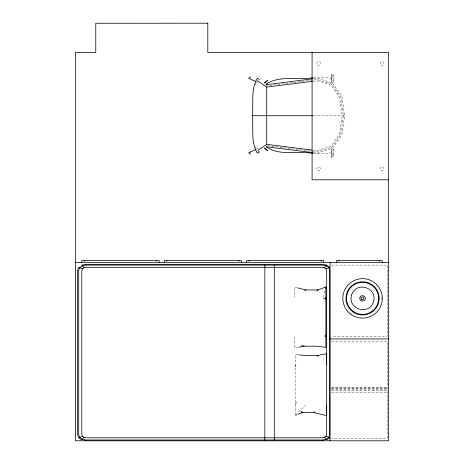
<?xml version="1.0" encoding="UTF-8"?>
<svg xmlns="http://www.w3.org/2000/svg" width="464" height="464" viewBox="0 0 464 464"><rect width="100%" height="100%" fill="white"/><g stroke="black" fill="none" stroke-linecap="round" stroke-linejoin="round"><path stroke-width="0.35" stroke-dasharray="2.32 1.74" d="M331.638 76.299L331.673 73.846L333.709 75.162L333.958 81.589L331.888 82.731L331.638 76.299L333.709 75.162M331.888 82.731L331.673 73.846M250.728 152.865L250.775 151.641M331.638 154.802L331.888 148.37L333.958 149.518L333.709 155.939L331.673 157.255L331.638 154.802L333.709 155.939M331.673 157.255L331.888 148.37M313.165 78.781L317.48 78.236L332.682 83.282L341.864 96.419L344.671 115.71L341.864 135.001L332.682 148.144L317.48 153.184L313.165 152.644M322.932 297.302L324.707 291.114M296.49 402.056L295.226 404.77L296.16 403.663M255.165 84.755L257.404 80.719L258.436 80.098M297.975 354.728L295.226 354.386L295.226 415.645L305.428 405.188M331.917 150.835L333.958 149.518M331.795 154.002L333.831 152.807M331.76 151.612L328.274 153.201L319.98 153.596L313.461 153.346M295.226 415.645L297.691 414.555M256.604 149.234L260.49 147.633M298.004 347.339L294.57 347.977L294.57 337.218M265.849 85.944L317.359 79.477L331.917 84.309L340.704 96.883L343.441 115.71L340.704 134.543L331.917 147.117L317.359 151.943L265.849 145.476M312.968 81.252L317.237 80.719L331.151 85.335L339.538 97.341L342.212 115.71L339.538 134.079L331.151 146.09L317.237 150.707L312.968 150.168M313.461 77.755L319.98 77.505L328.274 77.9L331.76 79.489M313.449 115.71L344.671 115.71M331.464 265.101L387.324 265.101L387.324 336.4L331.464 336.4M331.464 341.492L387.324 341.492L387.324 438.254L331.464 438.254M331.464 387.811L387.324 387.811M331.464 388.008L387.324 388.008M331.464 388.171L387.324 388.159M331.464 389.876L387.324 389.876M331.464 390.23L387.324 390.23M331.464 392.167L387.324 392.167M297.36 287.732L294.57 286.99L294.57 297.418M256.604 81.867L258.547 82.667M331.795 77.105L333.831 78.294M331.917 80.266L333.958 81.589M255.165 146.665L257.404 150.707M296.026 366.879L295.226 365.267L295.435 365.823M381.611 297.047A19.094 19.094 0 0 1 381.611 299.715M381.06 65.03A1.908 1.908 0 0 0 383.948 63.429A1.908 1.908 0 0 0 381.118 61.724A1.908 1.908 0 0 0 381.06 65.03M381.089 170.543A1.908 1.908 0 0 0 383.954 168.89A1.908 1.908 0 0 0 381.089 167.231A1.908 1.908 0 0 0 381.089 170.543M317.422 64.867A1.908 1.908 0 0 0 320.525 63.719A1.908 1.908 0 0 0 317.979 61.602A1.908 1.908 0 0 0 317.422 64.867M317.654 170.526A1.908 1.908 0 0 0 320.549 168.919A1.908 1.908 0 0 0 317.712 167.22A1.908 1.908 0 0 0 317.654 170.526"/><path stroke-width="0.7" d="M317.788 290.632L317.799 289.954L325.89 286.99L325.89 347.356L316.268 346.196L304.193 346.196L298.694 347.211M258.436 151.322L259.469 151.943L257.363 153.184C250.63 142.117 253.68 128.029 252.358 115.71C253.68 103.391 250.63 89.303 257.363 78.236L259.469 79.477M325.467 299.715L325.89 297.708L323.797 298.799M301.235 412.496L314.076 412.641L314.319 411.632M325.496 288.364L325.89 286.99M82.464 268.871L81.774 270.715L81.774 434.385L82.464 436.235L83.949 437.297L86.536 437.79L321.929 437.79L324.51 437.297L325.995 436.235L326.685 434.385L326.685 270.715L325.995 268.871L324.51 267.803L321.929 267.31L86.536 267.31L83.949 267.803L82.464 268.871L78.694 267.31L77.569 270.321L77.569 434.78L78.694 437.79L81.774 439.994L83.949 437.297M316.895 291.299L317.799 289.954L305.73 289.954L298.056 287.918M324.51 267.803L326.685 265.106L329.765 267.31L325.995 268.871M304.773 290.951L305.73 289.954M264.335 83.015L267.525 80.504L264.903 82.876M266.04 84.164C279.27 75.278 297.633 80.063 312.736 77.784M317.411 290.267L317.799 289.954M257.99 150.307L266.701 144.356L312.255 150.081M250.682 77.012L248.611 78.317L255.96 81.6M302.714 412.322L298.306 414.282M78.694 437.79L82.464 436.235M255.31 149.773L248.611 152.784L250.682 154.089M322.48 440.8L323.884 440.533M298.659 354.809L304.848 355.569L316.924 355.569L326.546 353.759L326.546 364.675M266.417 84.651L312.446 78.868M257.99 81.113L266.701 87.064L312.255 81.345M252.358 115.71L312.73 115.71M388.6 179.8L312.081 179.8L312.081 52.484M75.4 262.554L388.6 262.554M330.032 338.946L388.6 338.946M312.736 153.317C297.697 150.765 279.415 156.2 266.22 146.844M266.417 146.775L312.446 152.552M326.685 265.106L322.48 264.3L85.979 264.3L81.774 265.106L83.949 267.803M84.576 440.533L85.979 440.8M301.588 345.61L304.193 346.196M314.076 412.641L326.546 415.645L326.546 405.066M325.995 436.235L329.765 437.79L326.685 439.994L324.51 437.297M316.924 355.569L318.333 356.166M324.945 336.087L325.89 336.638L325.537 335.049M265.884 84.054L266.22 84.257M264.903 148.225L267.525 150.597L264.335 148.086M301.409 411.951L302 412.641L301.855 411.278M382.232 262.554L382.232 260.646L336.4 260.646L336.4 262.554M379.685 260.646L379.685 261.284M338.946 260.646L338.946 261.284M330.032 262.554L330.032 440.8M323.669 262.554L323.669 260.646L246.512 260.646L246.512 262.554M321.123 260.646L321.123 261.284M274.305 264.3L274.305 440.8M266.701 87.064L266.701 144.356M264.845 264.3L264.845 440.8M249.058 260.646L249.058 261.284M241.419 262.554L241.419 260.646L164.268 260.646L164.268 262.554M238.873 260.646L238.873 261.284M166.814 260.646L166.814 261.284M159.175 262.554L159.175 260.646L81.768 260.646L81.768 262.554M156.629 260.646L156.629 261.284M84.315 260.646L84.315 261.284M351.689 294.849C346.898 308.92 369.048 316.117 373.439 301.913C378.235 287.837 356.085 280.639 351.689 294.849M359.907 297.517C358.66 300.887 364.252 302.708 365.22 299.239C366.473 295.87 360.876 294.054 359.907 297.517M79.704 267.728L78.694 270.425L78.694 434.675L79.704 437.372L82.36 439.269L86.13 439.994L322.335 439.994L326.105 439.269L328.756 437.372L329.765 434.675L329.765 270.425L328.756 267.728L326.105 265.831L322.335 265.106L86.13 265.106L82.36 265.831L79.704 267.728M207.808 23.2L95.77 23.264L95.77 52.484L75.4 52.484L75.4 440.8L388.6 440.8L388.6 52.484L207.808 52.484L207.808 23.2M352.82 311.791A16.576 16.576 0 0 0 379.053 300.109A16.576 16.576 0 0 0 355.824 283.237A16.576 16.576 0 0 0 352.82 311.791M350.964 314.343A19.732 19.732 0 0 0 382.191 300.44A19.732 19.732 0 0 0 354.537 280.349A19.732 19.732 0 0 0 350.964 314.343M353.139 311.356A16.037 16.037 0 0 0 378.52 300.057A16.037 16.037 0 0 0 356.045 283.724A16.037 16.037 0 0 0 353.139 311.356M361.781 299.46A1.334 1.334 0 0 0 363.898 298.52A1.334 1.334 0 0 0 362.024 297.157A1.334 1.334 0 0 0 361.781 299.46"/></g></svg>
